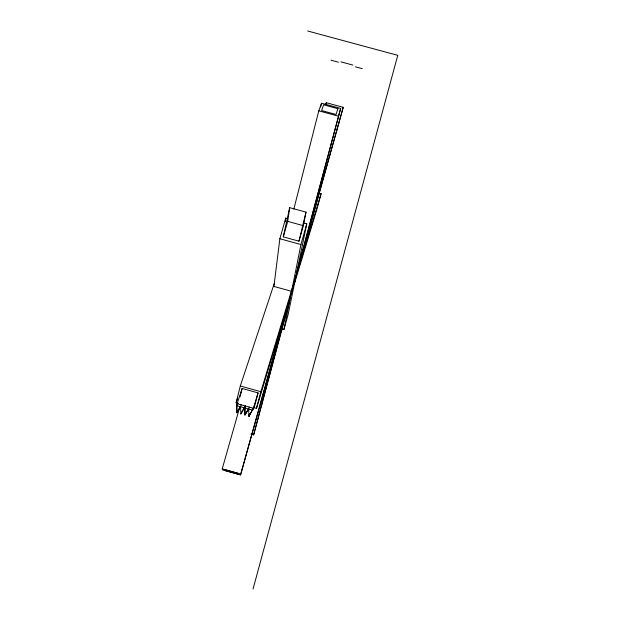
<?xml version="1.0" encoding="UTF-8"?>
<svg xmlns="http://www.w3.org/2000/svg" width="620" height="620" viewBox="0 0 620 620"><rect width="100%" height="100%" fill="white"/><g stroke="black" fill="none" stroke-linecap="round" stroke-linejoin="round"><path stroke-width="0.93" d="M241.172 404.814L240.544 406.751L240.893 413.974L245.233 405.953L244.947 415.106L248.682 409.022L249.294 407.084M240.544 406.751L236.848 412.843L236.483 405.612L242.141 388.469L258.06 392.91L254.642 405.992L249 416.237L249.054 414.408M273.885 286.665L279.86 238.731L285.766 218.062L287.595 218.565M285.254 221.875L285.766 218.062M283.294 236.871L287.711 221.379L289.672 207.661L306.001 212.141L303.358 225.672L298.987 241.188L283.294 236.871L289.672 207.661M325.973 104.4L326.298 102.711L343.224 107.314L240.544 474.966L222.596 469.921L222.239 468.829L239.901 406.697M282.092 328.957L283.952 329.476L300.948 244.536L306.768 223.828L303.118 222.828M306.768 223.828L288.114 314.572L283.952 329.476M298.987 241.188L306.001 212.141M237.972 403.271L236.127 402.76L240.297 385.989L274.288 283.418M240.033 396.901L242.141 388.469M293.841 209.064L318.796 110.841L321.548 103.23L340.644 108.423L300.429 259.873L301.033 257.897M320.594 106.981L321.548 103.23M253.681 407.658L256.455 408.433L260.842 391.716L292.183 288.362M250.968 434.132L253.642 434.876L286.394 311.418L285.843 313.24M340.644 108.423L297.151 270.622M300.096 262.369L299.344 265.197L321.098 193.703L319.3 193.215M294.593 283.069L317.363 207.685L321.098 193.703M248.682 409.022L249 416.237L249.697 413.664M253.053 589L397.761 55.335L307.667 31M240.544 474.966L287.308 306.729L256.455 408.433M291.385 292.346L343.224 107.314M325.771 104.571L326.298 102.711M253.642 434.876L289.85 300.01M258.06 392.91L252.751 410.161L236.483 405.612L237.91 403.202M240.893 413.974L245.233 405.953M236.127 402.76L237.646 398.172M239.878 407.224L236.848 412.843L237.119 403.682L253.355 408.216L249 416.237M247.985 409.487L244.947 415.106L244.613 407.89M340.876 61.845L352.881 65.085M331.057 60.218L338.419 62.209M355.43 66.813L362.274 68.665M318.796 110.841L338.202 116.118M287.711 221.379L303.358 225.672M279.86 238.731L300.948 244.536M273.552 286.332L291.408 291.268M240.297 385.989L260.842 391.716M222.239 468.829L240.498 473.959M290.989 294.329L295.872 276.745L290.989 294.329M337.9 108.701L336.032 114.475L321.617 110.561L323.656 104.826L337.9 108.701M238.312 473.463L224.471 469.572L224.719 470.402L238.374 474.238L238.312 473.463"/></g></svg>
